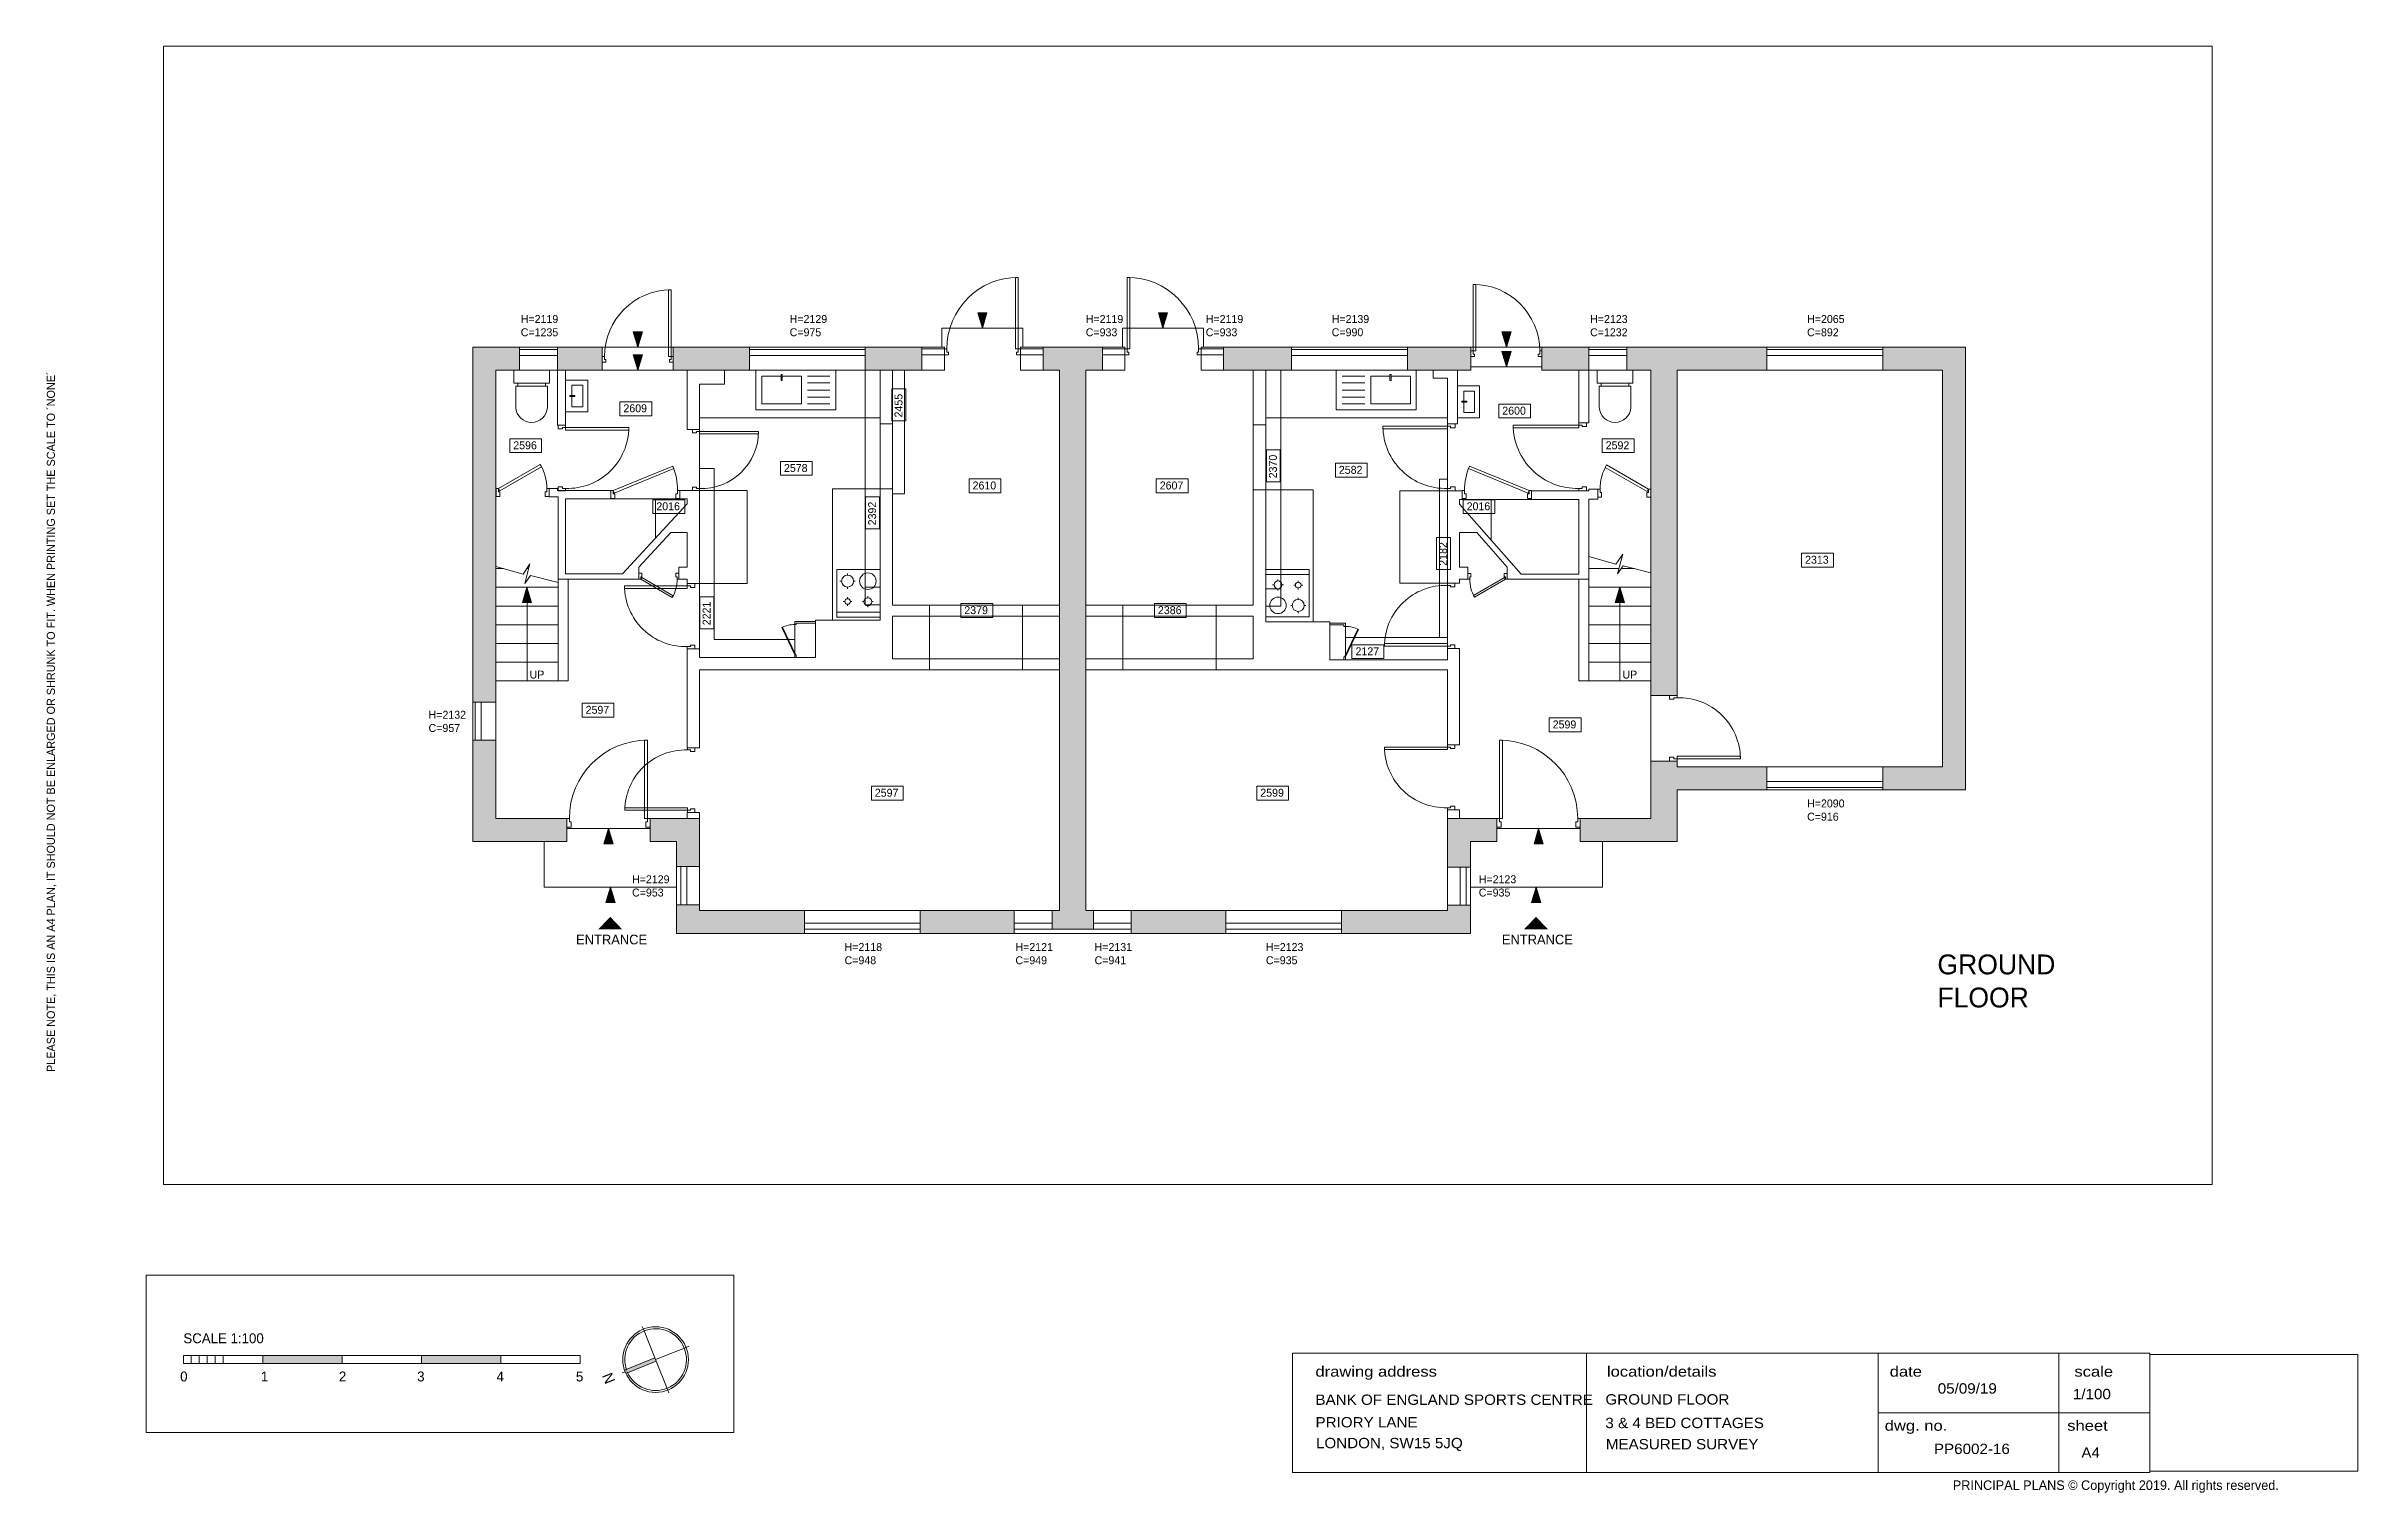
# Paper-space layout '16' of a CAD drawing. Header units: millimetres. Extents: x 27 to 319, y 22 to 204.
# The model-space entities are those that its viewports show. They can reach past a viewport. Long polylines and large blocks are cut down to what shows.
import ezdxf

# ---------------------------------------------------------------- set-up
doc = ezdxf.new("R2010")
doc.units = ezdxf.units.MM
doc.linetypes.add('HIDDENX2', pattern=[0.75, 0.5, -0.25])
for name, color, linetype, lineweight in [('BLOCKS', 8, 'Continuous', 15), ('Ceiling', 45, 'HIDDENX2', 15), ('Ceiling tag', 1, 'Continuous', 15), ('Partitions', 155, 'Continuous', 15), ('principalplans', 7, 'Continuous', 15), ('Stairs', 8, 'Continuous', 15), ('WALLS', 7, 'Continuous', 15), ('Window', 8, 'Continuous', 15)]:
    doc.layers.add(name, color=color, linetype=linetype, lineweight=lineweight)
doc.layers.add('Vport', color=7, linetype='Continuous', lineweight=15, true_color=0x8e84b7, plot=False)
doc.layers.add('Whatch', color=7, linetype='Continuous', lineweight=15, true_color=0xa8a8a8)
doc.styles.add('Century Gothic', font='GOTHIC.TTF')

# ---------------------------------------------------------------- blocks, each defined once
blk = doc.blocks.new('information dox')
at = {"layer": 'WALLS'}
for p, q in [((37.05, 0), (37.05, -15)), ((73.79, 0), (73.79, -15)), ((96.53, 0), (96.53, -15)), ((73.79, -7.49), (108.03, -7.49))]:
    blk.add_line(p, q, dxfattribs=at)
blk.add_lwpolyline([(108.03, 0), (0, 0), (0, -15), (108.03, -15)], close=True, dxfattribs=at)
at = {"layer": 'WALLS', "char_height": 1.3, "width": 19.2507, "attachment_point": 1, "style": 'Century Gothic'}
for s, insert in [('{\\W1.2;drawing address}', (2.88, -1.64)), ('{\\W1.2;location/details}', (39.61, -1.64)), ('{\\W1.2;date}', (75.24, -1.64)), ('{\\W1.2;scale}', (98.51, -1.64)), ('{\\W1.2;dwg. no.}', (74.61, -8.45)), ('{\\W1.2;sheet}', (97.61, -8.45))]:
    blk.add_mtext(s, dxfattribs=dict(at, insert=insert))
at = {"layer": 'WALLS', "style": 'Century Gothic', "width": 1.2}
for tag, p in [('ADDRESS1', (2.88, -6.49)), ('LOCATION1', (39.41, -6.45)), ('DATE', (81.29, -5.07)), ('SCALE', (98.31, -5.78)), ('ADDRESS2', (2.89, -9.33)), ('LOCATION2', (39.4, -9.42)), ('ADDRESS3', (2.94, -11.95)), ('LOCATION3', (39.46, -12.09)), ('JOBNUM', (80.81, -12.68)), ('SIZE', (99.38, -13.15))]:
    blk.add_attdef(tag, p, '', height=1.3, dxfattribs=at)
blk = doc.blocks.new('66')
at = {"layer": 'BLOCKS'}
for p, q in [((845118, 58354), (845118, 57454)), ((845118, 58354), (845153, 58354)), ((845118, 57454), (845118, 58354)), ((845153, 57454), (845153, 58354)), ((845088, 57379), (845088, 57454)), ((845118, 57454), (845088, 57454)), ((845138, 57379), (845088, 57379)), ((845153, 57454), (845118, 57454)), ((845118, 57413), (845118, 57454)), ((845138, 57413), (845118, 57413)), ((845138, 57379), (845138, 57413)), ((845998, 57413), (846018, 57413)), ((845998, 57379), (845998, 57413)), ((845998, 57379), (846048, 57379)), ((846018, 57413), (846018, 57454)), ((846018, 57454), (846048, 57454)), ((846048, 57379), (846048, 57454))]:
    blk.add_line(p, q, dxfattribs=at)
blk.add_arc((845118, 57454), 900, 0, 90, dxfattribs=at)
blk = doc.blocks.new('door')
at = {"layer": 'BLOCKS'}
for p, q in [((0, 450), (0, -450)), ((0, 450), (34, 450)), ((0, -450), (0, 450)), ((34, -450), (34, 450)), ((-30, -550), (-30, -450)), ((0, -450), (-30, -450)), ((34, -450), (0, -450)), ((0, -491), (0, -450)), ((20, -491), (0, -491)), ((20, -550), (20, -491)), ((880, -491), (900, -491)), ((880, -550), (880, -491)), ((900, -491), (900, -450)), ((900, -450), (930, -450)), ((930, -550), (930, -450)), ((20, -550), (-30, -550)), ((880, -550), (930, -550))]:
    blk.add_line(p, q, dxfattribs=at)
blk.add_arc((0, -450), 900, 0, 90, dxfattribs=at)
blk = doc.blocks.new('DOOR 900')
at = {"layer": 'Whatch'}
blk.add_blockref('door', (-825, 91), dxfattribs=at)
blk = doc.blocks.new('DOOR 840')
at = {"layer": 'BLOCKS'}
for p, q in [((-582, 249), (-582, -591)), ((-582, -591), (-582, 249)), ((-548, 249), (-582, 249)), ((-548, -591), (-548, 248)), ((-612, -691), (-612, -591)), ((-582, -591), (-612, -591)), ((-548, -591), (-582, -591)), ((-582, -632), (-582, -591)), ((228, -632), (228, -591)), ((228, -591), (258, -591)), ((258, -691), (258, -591)), ((-562, -691), (-612, -691)), ((-562, -632), (-582, -632)), ((-562, -691), (-562, -632)), ((208, -632), (228, -632)), ((208, -691), (208, -632)), ((208, -691), (258, -691))]:
    blk.add_line(p, q, dxfattribs=at)
blk.add_arc((-586, -565), 814, 358.1575, 89.7593, dxfattribs=at)
blk = doc.blocks.new('61')
at = {"layer": 'BLOCKS'}
for p, q in [((842754, 52916), (843041, 53053)), ((842759, 52907), (842754, 52916)), ((842759, 52907), (843045, 53044)), ((843041, 53053), (843045, 53044))]:
    blk.add_line(p, q, dxfattribs=at)
blk.add_arc((843045, 53044), 318, 180, 205.4993, dxfattribs=at)
blk = doc.blocks.new('sink kitchenette')
at = {"layer": 'BLOCKS'}
for p, q in [((38392, 131337), (39402, 131337)), ((38392, 130837), (38392, 131337)), ((38467, 131262), (38752, 131262)), ((38467, 131177), (38752, 131177)), ((38467, 131087), (38752, 131087)), ((39327, 131262), (38827, 131262)), ((38827, 131262), (38827, 130912)), ((39327, 130912), (39327, 131262)), ((39402, 131337), (39402, 130837)), ((39402, 130837), (38392, 130837)), ((38467, 130997), (38752, 130997)), ((38752, 130912), (38467, 130912)), ((38827, 130912), (39069, 130912)), ((39069, 130890), (39069, 130967)), ((39084, 130967), (39069, 130967)), ((39069, 130890), (39084, 130890)), ((39084, 130890), (39084, 130967)), ((39084, 130912), (39327, 130912))]:
    blk.add_line(p, q, dxfattribs=at)
blk = doc.blocks.new('hob')
at = {"layer": 'BLOCKS'}
for p, q in [((35324, 134030), (35324, 133430)), ((35869, 134030), (35324, 134030)), ((35869, 133430), (35869, 134030)), ((35869, 133965), (35324, 133965)), ((35429, 133834), (35409, 133834)), ((35478, 133884), (35478, 133904)), ((35478, 133785), (35478, 133765)), ((35527, 133834), (35547, 133834)), ((35698, 133832), (35678, 133832)), ((35733, 133867), (35733, 133887)), ((35733, 133796), (35733, 133776)), ((35769, 133832), (35789, 133832)), ((35324, 133430), (35869, 133430)), ((35658, 133575), (35638, 133575)), ((35733, 133651), (35733, 133671)), ((35733, 133500), (35733, 133480)), ((35809, 133575), (35829, 133575))]:
    blk.add_line(p, q, dxfattribs=at)
for centre, radius in [((35478, 133835), 49.1), ((35733, 133832), 35.5), ((35478, 133576), 104), ((35733, 133575), 75.5)]:
    blk.add_circle(centre, radius, dxfattribs=at)
blk = doc.blocks.new('sink wc')
at = {"layer": 'BLOCKS'}
for p, q in [((36043, 129595), (36543, 129595)), ((36043, 129245), (36043, 129595)), ((36123, 129495), (36285, 129495)), ((36123, 129325), (36123, 129495)), ((36463, 129325), (36123, 129325)), ((36285, 129525), (36285, 129448)), ((36285, 129525), (36300, 129525)), ((36300, 129448), (36285, 129448)), ((36300, 129525), (36300, 129448)), ((36300, 129495), (36463, 129495)), ((36463, 129495), (36463, 129325)), ((36543, 129595), (36543, 129245)), ((36543, 129245), (36043, 129245))]:
    blk.add_line(p, q, dxfattribs=at)
blk = doc.blocks.new('67')
at = {"layer": 'BLOCKS'}
for p, q in [((851158, 55991), (851141, 55961)), ((851669, 55656), (851141, 55961)), ((851158, 55991), (851686, 55686)), ((851046, 55586), (851046, 55686)), ((851076, 55686), (851046, 55686)), ((851076, 55645), (851076, 55686)), ((851096, 55645), (851076, 55645)), ((851096, 55586), (851096, 55645)), ((851666, 55645), (851686, 55645)), ((851666, 55586), (851666, 55645)), ((851669, 55656), (851686, 55686)), ((851686, 55645), (851686, 55686)), ((851686, 55686), (851716, 55686)), ((851716, 55586), (851716, 55686)), ((851096, 55586), (851046, 55586)), ((851666, 55586), (851716, 55586))]:
    blk.add_line(p, q, dxfattribs=at)
blk.add_arc((851686, 55686), 610, 149.9633, 180, dxfattribs=at)
blk = doc.blocks.new('wc')
at = {"layer": 'BLOCKS'}
for p, q in [((36874, 129352), (36874, 129084)), ((37274, 129084), (37274, 129352)), ((37299, 129044), (36849, 129044)), ((36849, 129044), (36849, 128881)), ((36874, 129084), (36899, 129084)), ((36899, 129044), (36899, 129084)), ((36899, 129084), (37249, 129084)), ((37249, 129084), (37249, 129044)), ((37274, 129084), (37249, 129084)), ((37299, 128881), (37299, 129044)), ((36849, 128881), (37299, 128881))]:
    blk.add_line(p, q, dxfattribs=at)
blk.add_arc((37074, 129339), 200, 3.8042, 176.1958, dxfattribs=at)
blk = doc.blocks.new('68')
at = {"layer": 'BLOCKS'}
for p, q in [((849417, 55945), (849430, 55977)), ((850170, 55636), (849417, 55945)), ((849430, 55977), (850183, 55668)), ((850183, 55668), (849430, 55977)), ((849339, 55567), (849339, 55668)), ((849370, 55668), (849339, 55668)), ((849370, 55626), (849370, 55668)), ((850170, 55636), (850183, 55668)), ((850183, 55626), (850183, 55668)), ((850183, 55668), (850213, 55668)), ((850213, 55567), (850213, 55668)), ((849390, 55567), (849339, 55567)), ((849390, 55626), (849370, 55626)), ((849390, 55567), (849390, 55626)), ((850163, 55626), (850183, 55626)), ((850163, 55567), (850163, 55626)), ((850163, 55567), (850213, 55567))]:
    blk.add_line(p, q, dxfattribs=at)
blk.add_arc((850183, 55668), 814, 157.6908, 180, dxfattribs=at)
blk = doc.blocks.new('NORTH100')
at = {"layer": 'WALLS'}
h = blk.add_hatch(color=256, dxfattribs=at)
h.dxf.hatch_style = 1
h.paths.add_polyline_path([(84968, -53269), (84991, -53269), (85013, -53269), (85013, -52856, 0.026765), (84968, -52856)])
at = {"layer": 'principalplans'}
for p, q in [((84968, -52856), (84968, -53269)), ((85013, -52856), (85013, -53269)), ((84577, -53269), (84991, -53269)), ((84991, -53682), (84991, -53269)), ((85404, -53269), (84991, -53269))]:
    blk.add_line(p, q, dxfattribs=at)
blk.add_circle((84991, -53269), 414, dxfattribs=at)
blk.add_arc((84991, -53269), 389, 91.5769, 88.4231, dxfattribs=at)
at = {"layer": 'WALLS'}
for p, q in [((84991, -52855), (84991, -52817)), ((84577, -53269), (84539, -53269)), ((85404, -53269), (85442, -53269)), ((84991, -53682), (84991, -53720))]:
    blk.add_line(p, q, dxfattribs=at)
at = {"layer": 'principalplans', "insert": (84928, -52565), "char_height": 133.97, "width": 1749.52, "attachment_point": 1, "style": 'Century Gothic'}
blk.add_mtext('{\\fCentury Gothic|b0|i0|c0|p34;N}', dxfattribs=at)

msp = doc.modelspace()

# ---------------------------------------------------------------- hatches: boundary and pattern name
at = {"layer": 'Stairs'}
for points in [[(790365, 146327), (790308, 146520), (790424, 146520)], [(794708, 146567), (794765, 146760), (794649, 146760)], [(796982, 146567), (796925, 146760), (797041, 146760)], [(801311, 146327), (801254, 146520), (801370, 146520)], [(790365, 146037), (790308, 146230), (790424, 146230)], [(801311, 146080), (801254, 146273), (801370, 146273)], [(788969, 143303), (788912, 143110), (789028, 143110)], [(802739, 143303), (802682, 143110), (802798, 143110)], [(789995, 140264), (789938, 140071), (790054, 140071)], [(801715, 140264), (801658, 140071), (801774, 140071)], [(790023, 139525), (790080, 139333), (789964, 139333)], [(801685, 139525), (801628, 139333), (801744, 139333)]]:
    msp.add_hatch(color=256, dxfattribs=at).paths.add_polyline_path(points)
at = {"layer": 'WALLS'}
h = msp.add_hatch(color=256, dxfattribs=at)
h.dxf.hatch_style = 1
h.paths.add_polyline_path([(81040, -68924), (81040, -68824), (80040, -68824), (80040, -68924)])
h.paths.add_polyline_path([(82040, -68824), (82040, -68924), (83040, -68924), (83040, -68824)])
at = {"layer": 'Whatch', "ltscale": 2}
h = msp.add_hatch(color=256, dxfattribs=at)
h.dxf.hatch_style = 1
h.paths.add_polyline_path([(788874, 146327), (788288, 146327), (788288, 141858), (788578, 141858), (788578, 146037), (788874, 146037)])
h.paths.add_polyline_path([(789917, 146327), (789354, 146327), (789354, 146037), (789917, 146037)])
h.paths.add_polyline_path([(791772, 146327), (790812, 146327), (790812, 146037), (791772, 146037)])
h.paths.add_polyline_path([(793945, 146327), (793232, 146327), (793232, 146037), (793945, 146037)])
h.paths.add_polyline_path([(796219, 146327), (795471, 146327), (795471, 146037), (795679, 146037), (795679, 139233), (795586, 139233), (795586, 138998), (796106, 138998), (796106, 139233), (796009, 139233), (796009, 146037), (796219, 146037)])
h.paths.add_polyline_path([(798602, 146327), (797745, 146327), (797745, 146037), (798602, 146037)])
h.paths.add_polyline_path([(800863, 146327), (800062, 146327), (800062, 146037), (800863, 146037)])
h.paths.add_polyline_path([(802348, 146327), (801758, 146327), (801758, 146037), (802348, 146037)])
h.paths.add_polyline_path([(804592, 146327), (802828, 146327), (802828, 146037), (803130, 146037), (803130, 141941), (803460, 141941), (803460, 146037), (804592, 146037)])
h.paths.add_polyline_path([(807093, 146327), (806052, 146327), (806052, 146037), (806803, 146037), (806803, 141041), (806052, 141041), (806052, 140751), (807093, 140751)])
h.paths.add_polyline_path([(803460, 140751), (804592, 140751), (804592, 141041), (803460, 141041), (803460, 141114), (803130, 141114), (803130, 140393), (802240, 140393), (802240, 140103), (803460, 140103)])
h.paths.add_polyline_path([(801190, 140393), (800566, 140393), (800566, 139780), (800856, 139780), (800856, 140103), (801190, 140103)])
h.paths.add_polyline_path([(800856, 139300), (800566, 139300), (800566, 139233), (799233, 139233), (799233, 138943), (800856, 138943)])
h.paths.add_polyline_path([(797773, 139233), (796583, 139233), (796583, 138943), (797773, 138943)])
h.paths.add_polyline_path([(795109, 139233), (793924, 139233), (793924, 138943), (795109, 138943)])
h.paths.add_polyline_path([(792464, 139233), (791142, 139233), (791142, 139306), (790852, 139306), (790852, 138943), (792464, 138943)])
h.paths.add_polyline_path([(791142, 140393), (790520, 140393), (790520, 140103), (790852, 140103), (790852, 139786), (791142, 139786)])
h.paths.add_polyline_path([(788578, 141378), (788288, 141378), (788288, 140103), (789470, 140103), (789470, 140393), (788578, 140393)])

# ---------------------------------------------------------------- linework, layer by layer
at = {"layer": 'BLOCKS', "ltscale": 2}
for p, q in [((798277, 145437), (800566, 145437)), ((791142, 144520), (791742, 144520)), ((791742, 143349), (791742, 144520)), ((792818, 144543), (792818, 142889)), ((793418, 144543), (792818, 144543)), ((798277, 144532), (798877, 144532)), ((798877, 144532), (798877, 142869)), ((800566, 144519), (799966, 144519)), ((799966, 144519), (799966, 143354)), ((791142, 143349), (791742, 143349)), ((800566, 143354), (799966, 143354)), ((794040, 142940), (794040, 142400)), ((795213, 142940), (795213, 142400)), ((796475, 142940), (796475, 142400)), ((797655, 142940), (797655, 142400))]:
    msp.add_line(p, q, dxfattribs=at)
at = {"layer": 'Ceiling', "ltscale": 2}
for p, q in [((793231, 146037), (793231, 143083)), ((793724, 144478), (793724, 146037)), ((798469, 146037), (798469, 143064)), ((793418, 145360), (793418, 144543)), ((793574, 145360), (793574, 144543)), ((798121, 145349), (798121, 144532)), ((798277, 145349), (798277, 144532)), ((791142, 144547), (791142, 145234)), ((800566, 144548), (800566, 145299)), ((791142, 144798), (791329, 144798)), ((791329, 142647), (791329, 144798)), ((793574, 144478), (793724, 144478)), ((800465, 144666), (800465, 142672)), ((800566, 144666), (800465, 144666)), ((790025, 144416), (790896, 144416)), ((790589, 143924), (790589, 144416)), ((800753, 144409), (801627, 144409)), ((801119, 144409), (801119, 143896)), ((791142, 142529), (791142, 143349)), ((793231, 143303), (793418, 143303)), ((800566, 142593), (800566, 143326)), ((793231, 143083), (793418, 143083)), ((794040, 143076), (795213, 143076)), ((796475, 143076), (797655, 143076)), ((798277, 143284), (798469, 143284)), ((798277, 143064), (798469, 143064)), ((792342, 142833), (792342, 142452)), ((794040, 142940), (795213, 142940)), ((796475, 142940), (797655, 142940)), ((799283, 142809), (799283, 142428)), ((792342, 142647), (791329, 142647)), ((799283, 142672), (800566, 142672)), ((794040, 142400), (795213, 142400)), ((794040, 142264), (795213, 142264)), ((796475, 142400), (797655, 142400)), ((796475, 142264), (797655, 142264)), ((803130, 141941), (803130, 141114))]:
    msp.add_line(p, q, dxfattribs=at)
at = {"layer": 'Ceiling'}
for points in [[(790139, 145639), (790541, 145639), (790541, 145464), (790139, 145464)], [(793567, 145398), (793567, 145800), (793742, 145800), (793742, 145398)], [(801213, 145610), (801615, 145610), (801615, 145435), (801213, 145435)], [(788751, 145173), (789153, 145173), (789153, 144999), (788751, 144999)], [(802517, 145173), (802919, 145173), (802919, 144999), (802517, 144999)], [(792162, 144888), (792564, 144888), (792564, 144713), (792162, 144713)], [(798286, 144630), (798286, 145032), (798461, 145032), (798461, 144630)], [(799155, 144865), (799557, 144865), (799557, 144690), (799155, 144690)], [(794540, 144667), (794941, 144667), (794941, 144492), (794540, 144492)], [(796898, 144667), (797300, 144667), (797300, 144492), (796898, 144492)], [(790555, 144405), (790956, 144405), (790956, 144231), (790555, 144231)], [(793236, 144038), (793236, 144440), (793410, 144440), (793410, 144038)], [(800764, 144405), (801166, 144405), (801166, 144231), (800764, 144231)], [(800429, 143529), (800429, 143931), (800604, 143931), (800604, 143529)], [(805029, 143732), (805430, 143732), (805430, 143558), (805029, 143558)], [(791149, 142780), (791149, 143182), (791324, 143182), (791324, 142780)], [(794436, 143098), (794837, 143098), (794837, 142923), (794436, 142923)], [(796874, 143098), (797276, 143098), (797276, 142923), (796874, 142923)], [(799364, 142580), (799766, 142580), (799766, 142405), (799364, 142405)], [(789663, 141842), (790065, 141842), (790065, 141667), (789663, 141667)], [(801849, 141658), (802251, 141658), (802251, 141483), (801849, 141483)], [(793308, 140798), (793710, 140798), (793710, 140624), (793308, 140624)], [(798165, 140798), (798566, 140798), (798566, 140624), (798165, 140624)]]:
    msp.add_lwpolyline(points, close=True, dxfattribs=at)
at = {"layer": 'Partitions', "ltscale": 2}
for p, q in [((789354, 146037), (789354, 145345)), ((789455, 146037), (789455, 145345)), ((790989, 145291), (790989, 146037)), ((791457, 145860), (791457, 146037)), ((793418, 146037), (793418, 145360)), ((793574, 146037), (793574, 145360)), ((798121, 146037), (798121, 145349)), ((798277, 146037), (798277, 145349)), ((800389, 146037), (800389, 145937)), ((800389, 145937), (800566, 145937)), ((800566, 145937), (800566, 145360)), ((800693, 146037), (800693, 145360)), ((802222, 146037), (802222, 145375)), ((802348, 146037), (802348, 145375)), ((791142, 145291), (791142, 145860)), ((791142, 145860), (791457, 145860)), ((789455, 145345), (789354, 145345)), ((793574, 145360), (793418, 145360)), ((798121, 145349), (798277, 145349)), ((800566, 145360), (800693, 145360)), ((802222, 145375), (802348, 145375)), ((791142, 145291), (790989, 145291)), ((789354, 144545), (789248, 144545)), ((789248, 144545), (789248, 144444)), ((789354, 144545), (789354, 144520)), ((789354, 144520), (790025, 144520)), ((790025, 144416), (790025, 144520)), ((790896, 144520), (790989, 144520)), ((790896, 144416), (790896, 144520)), ((791142, 144520), (790989, 144520)), ((791142, 143349), (791142, 144520)), ((793418, 144543), (793418, 142889)), ((793574, 144543), (793418, 144543)), ((793574, 144543), (793574, 143076)), ((798121, 144532), (798121, 143076)), ((798121, 144532), (798277, 144532)), ((798277, 144532), (798277, 142869)), ((800566, 144519), (800566, 143354)), ((800566, 144519), (800753, 144519)), ((800753, 144409), (800753, 144519)), ((801627, 144519), (802222, 144519)), ((801627, 144409), (801627, 144519)), ((802222, 144519), (802348, 144519)), ((802348, 144537), (802460, 144537)), ((802348, 144537), (802348, 144519)), ((802460, 144537), (802460, 144411)), ((789455, 144416), (789455, 143472)), ((789455, 144416), (790025, 144416)), ((790171, 143472), (790989, 144356)), ((790896, 144416), (790989, 144416)), ((790989, 144356), (790989, 144416)), ((800719, 144409), (800719, 144349)), ((800719, 144409), (800753, 144409)), ((800719, 144349), (801496, 143468)), ((801627, 144409), (802222, 144409)), ((802222, 144409), (802222, 143468)), ((790379, 143557), (790780, 143991)), ((790989, 143991), (790780, 143991)), ((790989, 143557), (790989, 143991)), ((800719, 143992), (800719, 143557)), ((800719, 143992), (800936, 143992)), ((800936, 143992), (801320, 143557)), ((790379, 143404), (789360, 143404)), ((789455, 143472), (790171, 143472)), ((790379, 143404), (790379, 143557)), ((790989, 143557), (790883, 143557)), ((790883, 143404), (790883, 143557)), ((790989, 143404), (790883, 143404)), ((790989, 143349), (790989, 143404)), ((790989, 143349), (791142, 143349)), ((800719, 143354), (800566, 143354)), ((800825, 143557), (800719, 143557)), ((800719, 143404), (800719, 143354)), ((800825, 143404), (800719, 143404)), ((800825, 143404), (800825, 143557)), ((801320, 143404), (801320, 143557)), ((802348, 143404), (801320, 143404)), ((801496, 143468), (802222, 143468)), ((794040, 143076), (793574, 143076)), ((794040, 143076), (794040, 142940)), ((795679, 143076), (795213, 143076)), ((795213, 143076), (795213, 142940)), ((796009, 143076), (796475, 143076)), ((796475, 143076), (796475, 142940)), ((798121, 143076), (797655, 143076)), ((797655, 143076), (797655, 142940)), ((792605, 142872), (792342, 142872)), ((792342, 142872), (792342, 142833)), ((792342, 142833), (792362, 142833)), ((792605, 142852), (792362, 142852)), ((792362, 142852), (792362, 142833)), ((793418, 142889), (792605, 142889)), ((792605, 142889), (792605, 142420)), ((793574, 142940), (793574, 142400)), ((793574, 142940), (794040, 142940)), ((795213, 142940), (795679, 142940)), ((796009, 142940), (796475, 142940)), ((797655, 142940), (798121, 142940)), ((798121, 142940), (798121, 142400)), ((798277, 142869), (799086, 142869)), ((799086, 142869), (799086, 142390)), ((799086, 142852), (799283, 142852)), ((799086, 142832), (799263, 142832)), ((799263, 142832), (799263, 142809)), ((799283, 142809), (799263, 142809)), ((799283, 142852), (799283, 142809)), ((790989, 141282), (790989, 142529)), ((790989, 142529), (791142, 142529)), ((791142, 142420), (791142, 142529)), ((792342, 142452), (792342, 142420)), ((792342, 142452), (792362, 142452)), ((792362, 142452), (792362, 142420)), ((799263, 142428), (799263, 142390)), ((799283, 142428), (799263, 142428)), ((799283, 142428), (799283, 142390)), ((800566, 142532), (800566, 142390)), ((800719, 142532), (800566, 142532)), ((800719, 142532), (800719, 141319)), ((792605, 142420), (791142, 142420)), ((794040, 142264), (791142, 142264)), ((791142, 141282), (791142, 142264)), ((793574, 142400), (794040, 142400)), ((794040, 142400), (794040, 142264)), ((795213, 142400), (795213, 142264)), ((795213, 142400), (795679, 142400)), ((795213, 142264), (795679, 142264)), ((796009, 142400), (796475, 142400)), ((796475, 142264), (796009, 142264)), ((796475, 142400), (796475, 142264)), ((797655, 142400), (797655, 142264)), ((797655, 142400), (798121, 142400)), ((797655, 142264), (800566, 142264)), ((799086, 142390), (800566, 142390)), ((800566, 142264), (800566, 141319)), ((791142, 141282), (790989, 141282)), ((800719, 141319), (800566, 141319)), ((790989, 140393), (790989, 140467)), ((791142, 140467), (790989, 140467)), ((791142, 140393), (791142, 140467)), ((800566, 140499), (800566, 140393)), ((800719, 140499), (800566, 140499)), ((800719, 140499), (800719, 140393))]:
    msp.add_line(p, q, dxfattribs=at)
at = {"layer": 'principalplans'}
for p, q in [((84040, -68824), (79040, -68824)), ((79040, -68824), (79040, -68924)), ((79040, -68924), (84040, -68924)), ((79140, -68824), (79140, -68924)), ((79240, -68824), (79240, -68924)), ((79340, -68824), (79340, -68924)), ((79440, -68824), (79440, -68924)), ((79540, -68824), (79540, -68924)), ((80040, -68824), (80040, -68924)), ((81040, -68824), (81040, -68924)), ((82040, -68824), (82040, -68924)), ((83040, -68924), (83040, -68824)), ((83040, -68824), (83040, -68924))]:
    msp.add_line(p, q, dxfattribs=at)
at = {"layer": 'Stairs'}
for p, q in [((790308, 146520), (790424, 146520)), ((790308, 146520), (790365, 146327)), ((790424, 146520), (790365, 146327)), ((794765, 146760), (794649, 146760)), ((794649, 146760), (794708, 146567)), ((794765, 146760), (794708, 146567)), ((796925, 146760), (797041, 146760)), ((796925, 146760), (796982, 146567)), ((797041, 146760), (796982, 146567)), ((801254, 146520), (801370, 146520)), ((801254, 146520), (801311, 146327)), ((801370, 146520), (801311, 146327)), ((790308, 146230), (790424, 146230)), ((790308, 146230), (790365, 146037)), ((790424, 146230), (790365, 146037)), ((801254, 146273), (801370, 146273)), ((801254, 146273), (801311, 146080)), ((801370, 146273), (801311, 146080)), ((789005, 143598), (788919, 143469)), ((788940, 143350), (789005, 143598)), ((802689, 143593), (802348, 143689)), ((802775, 143722), (802689, 143593)), ((802710, 143473), (802775, 143722)), ((788919, 143469), (788578, 143565)), ((788912, 143110), (788969, 143303)), ((789012, 143451), (788940, 143350)), ((789028, 143110), (788969, 143303)), ((789360, 143363), (789012, 143451)), ((802682, 143110), (802739, 143303)), ((802782, 143574), (802710, 143473)), ((802798, 143110), (802739, 143303)), ((803130, 143487), (802782, 143574)), ((788912, 143110), (789028, 143110)), ((788970, 142124), (788970, 143110)), ((802682, 143110), (802798, 143110)), ((802740, 142124), (802740, 143110)), ((789938, 140071), (789995, 140264)), ((790054, 140071), (789995, 140264)), ((801658, 140071), (801715, 140264)), ((801774, 140071), (801715, 140264)), ((789938, 140071), (790054, 140071)), ((801658, 140071), (801774, 140071)), ((789964, 139333), (790023, 139525)), ((790080, 139333), (790023, 139525)), ((801628, 139333), (801685, 139525)), ((801744, 139333), (801685, 139525)), ((790080, 139333), (789964, 139333)), ((801628, 139333), (801744, 139333))]:
    msp.add_line(p, q, dxfattribs=at)
at = {"layer": 'Stairs', "ltscale": 2}
for p, q in [((794198, 146327), (794198, 146567)), ((794198, 146567), (795218, 146567)), ((795218, 146327), (795218, 146567)), ((797492, 146567), (796472, 146567)), ((796472, 146327), (796472, 146567)), ((797492, 146327), (797492, 146567)), ((789917, 146037), (790812, 146037)), ((800863, 146080), (801758, 146080)), ((788578, 143538), (788673, 143538)), ((788578, 143303), (789360, 143303)), ((788965, 143538), (788989, 143538)), ((789360, 143404), (789360, 142124)), ((789486, 142124), (789486, 143404)), ((802222, 143404), (802222, 142124)), ((802727, 143538), (802348, 143538)), ((802348, 143404), (802348, 142124)), ((803130, 143303), (802348, 143303)), ((802926, 143538), (802756, 143538)), ((788578, 143067), (789360, 143067)), ((803130, 143067), (802348, 143067)), ((788578, 142831), (789360, 142831)), ((803130, 142831), (802348, 142831)), ((788578, 142596), (789360, 142596)), ((803130, 142596), (802348, 142596)), ((788578, 142360), (789360, 142360)), ((803130, 142360), (802348, 142360)), ((788578, 142124), (789360, 142124)), ((789360, 142124), (789486, 142124)), ((803130, 142124), (802222, 142124)), ((789187, 140103), (789187, 139525)), ((789470, 140264), (790520, 140264)), ((801190, 140264), (802240, 140264)), ((802521, 140103), (802521, 139525)), ((789187, 139525), (790852, 139525)), ((802521, 139525), (800856, 139525))]:
    msp.add_line(p, q, dxfattribs=at)
at = {"layer": 'WALLS', "ltscale": 2}
for p, q in [((788874, 146037), (788874, 146327)), ((789354, 146037), (789354, 146327)), ((789917, 146037), (789917, 146327)), ((790812, 146037), (790812, 146327)), ((791772, 146037), (791772, 146327)), ((793232, 146037), (793232, 146327)), ((793945, 146037), (793945, 146327)), ((795471, 146037), (795471, 146327)), ((796219, 146037), (796219, 146327)), ((797745, 146037), (797745, 146327)), ((798602, 146037), (798602, 146327)), ((800062, 146037), (800062, 146327)), ((800863, 146037), (800863, 146327)), ((801758, 146037), (801758, 146327)), ((802348, 146037), (802348, 146327)), ((802828, 146037), (802828, 146327)), ((804592, 146037), (804592, 146327)), ((806052, 146037), (806052, 146327)), ((788578, 146037), (788578, 141858)), ((788874, 146037), (788578, 146037)), ((789917, 146037), (789354, 146037)), ((791772, 146037), (790812, 146037)), ((793945, 146037), (793232, 146037)), ((795679, 146037), (795471, 146037)), ((795679, 146037), (795679, 139233)), ((796219, 146037), (796009, 146037)), ((796009, 146037), (796009, 139233)), ((798602, 146037), (797745, 146037)), ((800863, 146037), (800062, 146037)), ((802348, 146037), (801758, 146037)), ((803130, 146037), (802828, 146037)), ((803130, 146037), (803130, 141941)), ((804592, 146037), (803460, 146037)), ((803460, 146037), (803460, 141941)), ((806803, 146037), (806052, 146037)), ((806803, 146037), (806803, 141041)), ((788578, 141858), (788288, 141858)), ((803130, 141941), (803460, 141941)), ((788578, 141378), (788288, 141378)), ((788578, 141378), (788578, 140393)), ((803130, 141114), (803130, 140393)), ((803130, 141114), (803460, 141114)), ((803460, 141114), (803460, 141041)), ((803460, 141041), (804592, 141041)), ((804592, 141041), (804592, 140751)), ((806052, 141041), (806803, 141041)), ((806052, 141041), (806052, 140751)), ((789470, 140393), (788578, 140393)), ((789470, 140393), (789470, 140103)), ((791142, 140393), (790520, 140393)), ((790520, 140393), (790520, 140103)), ((791142, 140393), (791142, 139786)), ((800566, 140393), (801190, 140393)), ((800566, 140393), (800566, 139780)), ((801190, 140393), (801190, 140103)), ((802240, 140393), (803130, 140393)), ((802240, 140393), (802240, 140103)), ((791142, 139786), (790852, 139786)), ((800566, 139780), (800856, 139780)), ((791142, 139306), (790852, 139306)), ((791142, 139306), (791142, 139233)), ((791142, 139233), (792464, 139233)), ((792464, 139233), (792464, 138943)), ((793924, 139233), (795109, 139233)), ((793924, 139233), (793924, 138943)), ((795109, 139233), (795109, 138943)), ((795586, 139233), (795679, 139233)), ((795586, 139233), (795586, 138998)), ((796009, 139233), (796106, 139233)), ((796106, 139233), (796106, 138998)), ((796583, 139233), (797773, 139233)), ((796583, 139233), (796583, 138943)), ((797773, 139233), (797773, 138943)), ((799233, 139233), (800566, 139233)), ((799233, 139233), (799233, 138943)), ((800566, 139300), (800566, 139233)), ((800566, 139300), (800856, 139300))]:
    msp.add_line(p, q, dxfattribs=at)
at = {"layer": 'WALLS'}
msp.add_line((84040, -68924), (84040, -68824), dxfattribs=at)
for points in [[(790018, 138997, 300, 0, 0), (790018, 139154, 0, 0, 0)], [(801683, 138997, 300, 0, 0), (801683, 139154, 0, 0, 0)]]:
    msp.add_lwpolyline(points, format="xyseb", dxfattribs=at)
at = {"layer": 'Whatch', "ltscale": 2}
for p, q in [((794228, 146327), (788288, 146327)), ((788288, 146327), (788288, 140103)), ((788874, 146297), (789354, 146297)), ((791772, 146297), (793232, 146297)), ((793945, 146305), (794228, 146305)), ((796502, 146327), (795188, 146327)), ((795188, 146305), (795471, 146305)), ((796502, 146305), (796219, 146305)), ((807093, 146327), (797462, 146327)), ((797745, 146305), (797462, 146305)), ((798602, 146297), (800062, 146297)), ((802348, 146297), (802828, 146297)), ((804592, 146297), (806052, 146297)), ((807093, 146327), (807093, 140751)), ((789360, 144444), (789248, 144444)), ((789360, 143404), (789360, 144444)), ((802348, 144411), (802348, 143404)), ((802348, 144411), (802460, 144411)), ((788318, 141378), (788318, 141858)), ((803460, 140751), (803460, 140103)), ((803460, 140751), (807093, 140751)), ((804592, 140781), (806052, 140781)), ((789470, 140103), (788288, 140103)), ((790852, 140103), (790520, 140103)), ((790852, 140103), (790852, 138943)), ((800856, 140103), (801190, 140103)), ((800856, 140103), (800856, 138943)), ((802240, 140103), (803460, 140103)), ((790907, 139786), (790907, 139306)), ((800801, 139780), (800801, 139300)), ((790852, 138943), (800856, 138943)), ((792464, 138998), (793924, 138998)), ((795109, 138998), (795586, 138998)), ((796106, 138998), (795586, 138998)), ((796106, 138998), (796583, 138998)), ((797773, 138998), (799233, 138998))]:
    msp.add_line(p, q, dxfattribs=at)
at = {"layer": 'Window', "ltscale": 2}
for p, q in [((788874, 146222), (789354, 146222)), ((791772, 146222), (793232, 146222)), ((793945, 146230), (794228, 146230)), ((794228, 146327), (794228, 146037)), ((795188, 146327), (795188, 146037)), ((795188, 146230), (795471, 146230)), ((796502, 146230), (796219, 146230)), ((796502, 146327), (796502, 146037)), ((797462, 146327), (797462, 146037)), ((797745, 146230), (797462, 146230)), ((798602, 146222), (800062, 146222)), ((802348, 146222), (802828, 146222)), ((804592, 146222), (806052, 146222)), ((788874, 146037), (789354, 146037)), ((791772, 146037), (793232, 146037)), ((793945, 146037), (794228, 146037)), ((795471, 146037), (795188, 146037)), ((796219, 146037), (796502, 146037)), ((797745, 146037), (797462, 146037)), ((798602, 146037), (800062, 146037)), ((802348, 146037), (802828, 146037)), ((804592, 146037), (806052, 146037)), ((791142, 145437), (793418, 145437)), ((788393, 141378), (788393, 141858)), ((788578, 141378), (788578, 141858)), ((804592, 141041), (806052, 141041)), ((804592, 140856), (806052, 140856)), ((790982, 139786), (790982, 139306)), ((791142, 139786), (791142, 139306)), ((800566, 139780), (800566, 139300)), ((800726, 139780), (800726, 139300)), ((792464, 139233), (793924, 139233)), ((795109, 139233), (795586, 139233)), ((796106, 139233), (796583, 139233)), ((797773, 139233), (799233, 139233)), ((792464, 139073), (793924, 139073)), ((795109, 139073), (795586, 139073)), ((796106, 139073), (796583, 139073)), ((797773, 139073), (799233, 139073))]:
    msp.add_line(p, q, dxfattribs=at)

# ---------------------------------------------------------------- block references
at = {"layer": 'BLOCKS', "xscale": -1, "rotation": 180}
for name, p in [('wc', (751953, 274918)), ('sink kitchenette', (760773, 276874)), ('wc', (765605, 274918))]:
    msp.add_blockref(name, p, dxfattribs=at)
at = {"layer": 'BLOCKS'}
for name, p, rotation in [('sink kitchenette', (831254, 276874), 180), ('hob', (828742, 276956), 180), ('NORTH100', (67125, -167575), 111.8181490813958)]:
    msp.add_blockref(name, p, dxfattribs=dict(at, rotation=rotation))
for name, p, xscale, yscale, zscale, rotation in [('sink wc', (893131, 174745), -0.8, 0.8, 0.8, 90), ('sink wc', (904369, 174673), -0.8, 0.8, 0.8, 90), ('DOOR 840', (790016, 144764), 0.9482758620689572, 0.9482758620689572, 0.9482758620689572, 270), ('DOOR 840', (799995, 144768), -0.9666666666666338, 0.9666666666666338, 0.9666666666666338, 90), ('DOOR 840', (801641, 144773), -0.9839080459769867, 0.9839080459769867, 0.9839080459769867, 90), ('DOOR 840', (791666, 144749), 0.8862068965518672, 0.8862068965518672, 0.8862068965518672, 270), ('DOOR 840', (790432, 142772), -0.9425287356321526, 0.9425287356321526, 0.9425287356321526, 90), ('DOOR 840', (800008, 143111), 0.9448275862068898, 0.9448275862068898, 0.9448275862068898, 90.00000000000001), ('DOOR 840', (804022, 141696), -0.950574712643678, 0.950574712643678, 0.950574712643678, 270), ('DOOR 840', (790436, 141041), 0.936781609195386, 0.936781609195386, 0.936781609195386, 90.00000000000001), ('DOOR 840', (800009, 140742), -0.9425287356321507, 0.9425287356321507, 0.9425287356321507, 90)]:
    msp.add_blockref(name, p, dxfattribs=dict(at, xscale=xscale, yscale=yscale, zscale=zscale, rotation=rotation))
msp.add_blockref('hob', (762954, 9499), dxfattribs=at)
at = {"layer": 'BLOCKS', "yscale": 1.09375, "zscale": 1.09375}
for p, xscale in [((789585, 140786), -1.09375), ((802126, 140786), 1.09375)]:
    msp.add_blockref('DOOR 900', p, dxfattribs=dict(at, xscale=xscale))
at = {"layer": 'WALLS', "xscale": -1}
for name, p in [('66', (1640277, 88852)), ('67', (1640295, 88860))]:
    msp.add_blockref(name, p, dxfattribs=at)
at = {"layer": 'WALLS'}
for name in ['66', '68', '67']:
    msp.add_blockref(name, (-48586, 88852), dxfattribs=at)
for name, p, xscale, yscale, zscale in [('66', (12994, 92715), 0.932291666666667, 0.932291666666667, 0.932291666666667), ('66', (1578681, 92645), -0.932291666666667, 0.932291666666667, 0.932291666666667), ('68', (1637320, 89044), -0.9965675057208242, 0.9965675057208242, 0.9965675057208242)]:
    msp.add_blockref(name, p, dxfattribs=dict(at, xscale=xscale, yscale=yscale, zscale=zscale))
for name, p, xscale, yscale, zscale, rotation in [('67', (1431832, 185343), 0.753130276220392, 0.753130276220392, 0.753130276220392, 180), ('67', (172513, 184516), -0.73828248089864, 0.73828248089864, 0.73828248089864, 180), ('61', (728690, 1154106), 1.2, 1.2, 1.2, 270), ('61', (862936, 1154082), -1.2, 1.2, 1.2, 90)]:
    msp.add_blockref(name, p, dxfattribs=dict(at, xscale=xscale, yscale=yscale, zscale=zscale, rotation=rotation))

# ---------------------------------------------------------------- texts
at = {"layer": 'Ceiling', "char_height": 100, "width": 730.14, "attachment_point": 1, "rotation": 90, "style": 'Century Gothic'}
for s, insert in [('2455', (793600, 145442)), ('2370', (798318, 144675)), ('2392', (793268, 144083)), ('2182', (800462, 143574)), ('2221', (791182, 142825))]:
    msp.add_mtext(s, dxfattribs=dict(at, insert=insert))
at = {"layer": 'Ceiling', "char_height": 100, "width": 730.14, "attachment_point": 1, "style": 'Century Gothic'}
for s, insert in [('2609', (790184, 145607)), ('2600', (801258, 145577)), ('2596', (788796, 145141)), ('2592', (802561, 145141)), ('2578', (792207, 144855)), ('2582', (799199, 144832)), ('2610', (794584, 144635)), ('2607', (796942, 144635)), ('2016', (790599, 144373)), ('2016', (800809, 144373)), ('2313', (805073, 143700)), ('2379', (794480, 143065)), ('2386', (796919, 143065)), ('2127', (799409, 142547)), ('2597', (789708, 141810)), ('2599', (801893, 141626)), ('2597', (793352, 140766)), ('2599', (798209, 140766))]:
    msp.add_mtext(s, dxfattribs=dict(at, insert=insert))
at = {"layer": 'Ceiling tag', "char_height": 100, "width": 730.14, "attachment_point": 1, "style": 'Century Gothic'}
for s, insert in [('H=2119\\PC=1235', (788891, 146731)), ('H=2129\\PC=975', (792279, 146731)), ('H=2119\\PC=933', (796010, 146731)), ('H=2119\\PC=933', (797522, 146731)), ('H=2139\\PC=990', (799109, 146731)), ('H=2123\\PC=1232', (802365, 146731)), ('H=2065\\PC=892', (805099, 146731)), ('H=2132\\PC=957', (787729, 141748)), ('H=2090\\PC=916', (805099, 140631)), ('H=2129\\PC=953', (790293, 139676)), ('H=2123\\PC=935', (800962, 139676)), ('H=2118\\PC=948', (792971, 138823)), ('H=2121\\PC=949', (795124, 138823)), ('H=2131\\PC=941', (796121, 138823)), ('H=2123\\PC=935', (798280, 138823))]:
    msp.add_mtext(s, dxfattribs=dict(at, insert=insert))
at = {"layer": 'principalplans', "char_height": 125, "attachment_point": 1, "style": 'Century Gothic'}
for s, insert, width in [('{\\fCentury Gothic|b0|i0|c0|p34;SCALE 1:100}', (79040, -68543), 1632.34), ('{\\fCentury Gothic|b0|i0|c0|p34;0}', (79000, -69024), 1370), ('{\\fCentury Gothic|b0|i0|c0|p34;1}', (80016, -69024), 1370), ('{\\fCentury Gothic|b0|i0|c0|p34;2}', (80999, -69024), 1370), ('{\\fCentury Gothic|b0|i0|c0|p34;3}', (81986, -69024), 1370), ('{\\fCentury Gothic|b0|i0|c0|p34;4}', (82986, -69024), 1370), ('{\\fCentury Gothic|b0|i0|c0|p34;5}', (83986, -69024), 1370)]:
    msp.add_mtext(s, dxfattribs=dict(at, insert=insert, width=width))
at = {"layer": 'Stairs', "char_height": 100, "width": 1430, "attachment_point": 1, "style": 'Century Gothic'}
for insert in [(789002, 142254), (802772, 142254)]:
    msp.add_mtext('UP', dxfattribs=dict(at, insert=insert))
at = {"layer": 'WALLS', "attachment_point": 1, "style": 'Century Gothic'}
for s, insert, char_height, width in [('\\PENTRANCE', (789588, 139131), 121.6, 1239.24), ('\\PENTRANCE', (801253, 139131), 121.6, 1239.24), ('{\\fCentury Gothic|b0|i0|c0|p34;GROUND FLOOR}', (806741, 138679), 250, 1910)]:
    msp.add_mtext(s, dxfattribs=dict(at, insert=insert, char_height=char_height, width=width))

psp = doc.layouts.new('16')

# ---------------------------------------------------------------- block references
at = {"layer": 'WALLS'}
ref = psp.add_blockref('information dox', (184.41, 39.63), dxfattribs=at)
ref.add_attrib('SIZE', 'A4', (283.8, 26.48), dxfattribs={"height": 1.3, "style": 'Century Gothic', "width": 1.1})
ref.add_attrib('SCALE', '1/100', (282.73, 33.85), dxfattribs={"height": 1.3, "style": 'Century Gothic', "width": 1.1})
ref.add_attrib('JOBNUM', 'PP6002-16', (265.22, 26.95), dxfattribs={"height": 1.3, "style": 'Century Gothic', "width": 1.1})
ref.add_attrib('DATE', '05/09/19', (265.7, 34.56), dxfattribs={"height": 1.3, "style": 'Century Gothic', "width": 1.1})
ref.add_attrib('LOCATION3', 'MEASURED SURVEY', (223.88, 27.54), dxfattribs={"height": 1.3, "style": 'Century Gothic', "width": 1.1})
ref.add_attrib('LOCATION2', '3 & 4 BED COTTAGES', (223.82, 30.21), dxfattribs={"height": 1.3, "style": 'Century Gothic', "width": 1.1})
ref.add_attrib('LOCATION1', 'GROUND FLOOR', (223.83, 33.18), dxfattribs={"height": 1.3, "style": 'Century Gothic', "width": 1.1})
ref.add_attrib('ADDRESS3', 'LONDON, SW15 5JQ', (187.36, 27.68), dxfattribs={"height": 1.3, "style": 'Century Gothic', "width": 1.1})
ref.add_attrib('ADDRESS2', 'PRIORY LANE', (187.3, 30.3), dxfattribs={"height": 1.3, "style": 'Century Gothic', "width": 1.1})
ref.add_attrib('ADDRESS1', 'BANK OF ENGLAND SPORTS CENTRE', (187.29, 33.14), dxfattribs={"height": 1.3, "style": 'Century Gothic', "width": 1.1})

# ---------------------------------------------------------------- texts
at = {"layer": 'principalplans', "style": 'Century Gothic'}
psp.add_text('PRINCIPAL PLANS © Copyright 2019. All rights reserved. ', height=1.1932, dxfattribs=at).set_placement((267.6, 22.43))
at = {"layer": 'principalplans', "insert": (27.44, 75.06), "char_height": 1.02, "width": 129.8566, "attachment_point": 1, "rotation": 90, "style": 'Century Gothic'}
psp.add_mtext('PLEASE NOTE, THIS IS AN A4 PLAN, IT SHOULD NOT BE ENLARGED OR SHRUNK TO FIT. WHEN PRINTING SET THE SCALE TO ´NONE´', dxfattribs=at)

# ---------------------------------------------------------------- viewports
at = {"layer": 'Vport'}
psp.add_viewport(center=(171.22, 132.56), size=(258.14, 143.3157), view_center_point=(797296.82, 142949.79), view_height=14331.5739, dxfattribs=at)
for center, size, view_center_point, view_height, status in [((76.99, 39.58), (74.05, 19.809), (82274.34, -68799.88), 1980.8993, 3), ((305.53, 32.13), (26.18, 14.6678), (89214.3, 85814.33), 3529.0474, 4)]:
    psp.add_viewport(center=center, size=size, view_center_point=view_center_point, view_height=view_height, status=status, dxfattribs=at)

doc.saveas('drawing.dxf')
